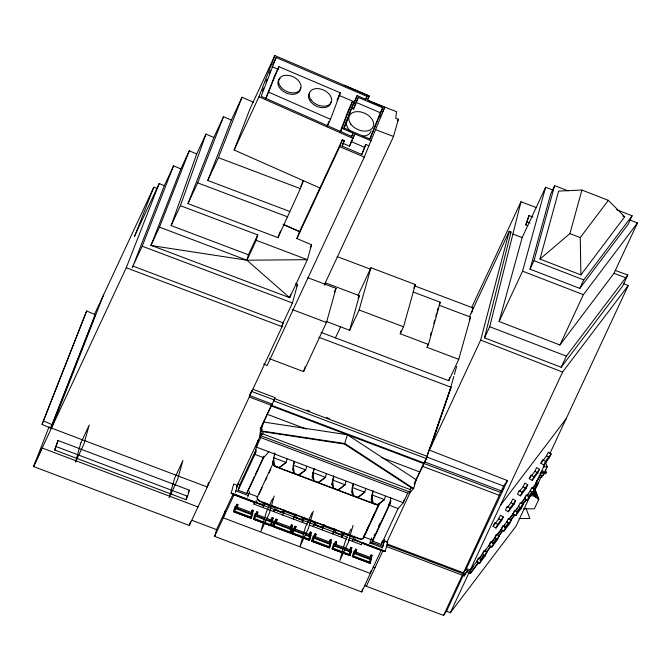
<?xml version="1.0" encoding="UTF-8"?>
<svg xmlns="http://www.w3.org/2000/svg" width="671" height="671" viewBox="0 0 671 671"><rect width="100%" height="100%" fill="white"/><g stroke="black" fill="none" stroke-linecap="round" stroke-linejoin="round"><path stroke-width="1.01" d="M259.635 437.215L260.767 427.821M268.853 451.835L263.619 457.664L254.905 454.376L256.288 447.079L260.734 437.567L260.533 435.588L262.747 433.86L263.007 431.713L261.103 430.874L263.77 421.38M287.012 459.023L286.056 462.445L281.367 466.303L278.951 467.578L274.624 465.942L272.871 462.26L274.85 452.833M326.366 473.894L325.41 477.316L320.721 481.182L318.297 482.449L313.978 480.813L312.216 477.14L313.927 468.677M346.043 481.333L345.079 484.756L340.39 488.614L337.974 489.889L333.655 488.253L331.893 484.579L333.604 476.116M385.389 496.213L384.433 499.635L379.744 503.493L377.32 504.768L373.001 503.133L371.239 499.45L372.959 490.996M404.135 499.836L403.321 502.713L398.088 508.551L389.373 505.255L390.757 497.966M257.018 446.047L258.201 440.277L256.288 447.079L403.321 502.713M274.414 455.693L274.808 453.772M293.898 464.097L294.292 462.168M313.374 472.493L314.162 468.652M332.85 480.889L333.831 476.083M352.921 486.408L353.315 484.487M372.598 493.848L373.185 490.962M615.215 270.413L627.796 275.035L622.604 286.156L561.174 367.247L484.529 337.849L511.008 231.981L509.247 231.319L469.44 316.678M484.529 337.849L489.721 326.727L520.973 201.77L536.615 207.683M429.365 450.107L480.671 340.088L509.247 231.319M629.633 219.937L637.45 222.982L613.982 273.307L559.924 344.995L499.098 321.493L522.164 237.568L545.632 187.243L553.441 190.279M499.098 321.493L522.566 271.159L545.632 187.243M616.624 209.738L632.116 215.768L628.165 224.257L579.803 288.387L530.04 269.163L550.673 194.095L554.632 185.607L568.186 190.883M530.04 269.163L533.999 260.675L554.632 185.607M539.954 259.081L558.649 191.067L581.891 190.061L608.337 200.352L624.709 216.783L580.893 274.9L539.954 259.081L569.922 233.6L581.891 190.061M54.703 450.031L58.008 440.512L189.348 490.174L187.628 496.288L186.043 499.694L54.703 450.031L58.008 440.512M248.429 254.804L171.13 225.582L180.407 205.687L257.706 234.909L248.429 254.804L246.92 260.205L289.671 297.714L307.402 259.677L311.579 244.798L296.901 238.54L299.543 231.612L342.395 139.719L344.34 140.566L342.227 146.135L361.946 154.54L365.77 144.475L368.874 145.792L384.709 107.385L367.666 100.113L369.243 95.97L274.842 55.567L250.006 108.819L234.145 150.002L320.604 188.308M150.891 245.502L246.92 260.205L256.196 240.31L257.706 234.909M186.043 499.694L187.024 496.196M49.142 426.689L33.55 466.546L189.356 525.468L190.388 521.77M208.513 482.625L207.289 487.012L51.482 428.098L103.586 294.888M251.499 390.681L251.331 391.294L274.204 399.95L260.281 429.13L262.336 429.474M362.944 543.284L381.187 550.178L361.703 591.965L214.653 536.372L216.548 529.612L232.996 494.342M225.188 511.084L223.292 517.844L370.342 573.437L371.155 570.535M347.779 537.278L231.16 493.193L233.734 483.992L237.643 485.468M290.501 294.737L289.671 297.714L151 245.284L180.843 168.941L189.297 150.799L196.695 153.994L171.13 225.582M235.32 492.531L237.97 484.152L239.706 484.806L238.18 490.249L246.886 493.546L263.619 457.664M189.356 525.468L282.055 326.668L283.12 322.877L132.925 266.085L132.195 267.821M253.261 510.438L250.946 517.156L234.59 510.975L235.815 506.597L235.06 506.311L233.516 511.587L251.373 518.339L233.516 511.587L251.373 518.339L252.925 513.063L252.17 512.787L253.261 510.438L252.229 510.052L251.139 512.392L236.846 506.991M281.359 326.643L292.397 302.982L297.597 284.437L295.718 283.64M234.59 510.975L236.905 504.257L237.937 504.651L236.913 508.299L251.214 513.701L252.229 510.052M260.281 429.13L271.31 405.217M254.905 454.376L255.928 450.744M246.886 493.546L247.398 491.726M252.95 389.281L274.875 397.567L273.86 400.914L426.437 458.595L414.15 484.026M247.691 497.203L249.528 491.717M307.209 524.252L253.999 504.156L254.502 502.353M250.946 517.156L252.17 512.787M273.189 517.97L270.866 524.688L254.51 518.498L255.735 514.129L254.98 513.843L253.437 519.119L271.302 525.871L253.437 519.119L271.302 525.871L272.845 520.595L272.09 520.31L273.189 517.97L272.158 517.584L270.547 521.744M254.51 518.498L256.825 511.788L257.857 512.183L256.834 515.823L264.458 518.708M272.871 462.26L273.374 460.449M324.957 284.873L325.51 282.885L359.346 295.676L349.65 330.266L326.081 321.359M274.171 496.028L269.373 513.139L260.977 531.155L266.337 512.023L272.527 498.754M269.482 358.708L303.56 371.591L326.458 322.491L336.028 288.362L307.788 277.693M272.158 517.584L271.134 521.233L266.37 519.429M270.866 524.688L271.604 522.063M272.896 526.039L290.761 532.791L289.159 532.724L272.728 526.408L274.271 521.141L275.026 521.417L273.793 525.796L290.157 531.977L292.472 525.267L291.44 524.873L289.838 529.042M273.793 525.796L276.116 519.077L277.148 519.471L276.125 523.12L290.417 528.522L291.44 524.873M294.259 461.245L292.539 469.7L294.301 473.382L298.629 475.009L301.044 473.743L305.733 469.876L306.689 466.454M284.244 510.463L283.489 513.164L274.523 509.775L273.676 511.587M324.261 285.016L393.533 136.465L398.356 119.253L395.714 118.255L396.586 111.68L368.413 100.767M290.157 531.977L291.139 528.48M292.472 525.267L291.382 527.607L292.137 527.892L290.585 533.16L272.728 526.408L274.271 521.141M311.344 532.397L310.254 534.737L311.009 535.022L309.457 540.298L291.591 533.546L293.143 528.27L293.898 528.555L292.665 532.925L309.029 539.115L311.344 532.397L310.312 532.011L308.71 536.171M292.665 532.925L294.988 526.215L296.02 526.601L294.997 530.249L309.289 535.659L310.312 532.011M312.216 477.14L312.98 474.414M349.65 330.266L359.111 309.977L370.946 267.763L415.357 284.554L403.523 326.769L400.243 333.789L428.417 344.441L427.058 347.36L458.738 359.337L448.773 380.7L320.948 332.38M302.319 522.415L303.669 518.8M302.395 522.432L304.508 517.307M313.282 511.126L308.484 528.236L300.088 546.253L305.448 527.121L312.082 512.904M309.029 539.115L310.01 535.617M313.953 536.137L313.198 535.852L311.646 541.128L329.511 547.88L331.055 542.604L330.308 542.319L331.399 539.979L330.367 539.593L329.276 541.933L314.984 536.523L316.075 534.183L315.043 533.797L312.72 540.507L329.084 546.697L331.399 539.979M312.72 540.507L315.043 533.797M316.075 534.183L315.051 537.832L329.344 543.242L330.367 539.593M331.893 484.579L332.405 482.759M263.577 422.051L347.393 434.741L344.525 444.059L263.007 431.713M323.598 525.334L322.835 528.043L313.869 524.647L313.022 526.467M321.988 529.855L324.16 524.739M329.084 546.697L330.065 543.191M341.665 537.295L342.512 535.475L333.546 532.086L332.699 533.906L334.754 528.74M334.426 543.879L333.68 543.594L332.128 548.87L349.994 555.622L351.537 550.346L350.79 550.061L349.557 554.439L333.202 548.249L335.517 541.539L336.548 541.925L335.525 545.573L349.826 550.983L350.849 547.335L351.881 547.721L349.557 554.439M333.202 548.249L335.517 541.539M353.281 483.556L351.57 492.011L353.323 495.693L357.651 497.328L360.067 496.054L364.756 492.195L365.712 488.773M342.764 534.577L343.267 532.774M341.749 537.303L343.862 532.187M400.243 333.789L401.09 330.778M353.047 525.385L348.249 542.503L339.845 560.511L345.213 541.388L346.982 537.597M349.247 551.495L350.849 547.335M352.376 541.338L354.456 536.188M351.092 551.696L349.994 555.622L332.128 548.87L350.161 555.244M372.053 555.345L369.729 562.063L353.374 555.882L354.598 551.503L353.852 551.218L352.3 556.494L370.166 563.246L352.3 556.494L370.166 563.246L371.709 557.97L370.962 557.685L372.053 555.345L371.021 554.959L369.931 557.299L355.63 551.898M353.374 555.882L355.697 549.163L356.72 549.557L355.697 553.198L369.998 558.607L371.021 554.959M371.239 499.45L372.002 496.733M348.492 539.853L361.342 544.735L361.845 542.931M369.788 543.409L371.633 537.924M398.088 508.551L381.354 544.424L372.648 541.128L373.663 537.496M427.058 347.36L427.905 344.34M430.438 335.299L431.285 332.279M433.827 323.237L434.665 320.218M435.798 316.2L436.645 313.189M437.207 311.176L438.054 308.157M428.417 344.441L440.26 302.227L413.051 291.944M369.729 562.063L370.962 557.685M361.703 591.965L362.508 589.071M389.373 505.255L389.885 503.443M381.354 544.424L382.378 540.792M384.022 541.74L382.361 547.653L369.989 542.982L373.034 543.401M382.16 548.09L384.81 539.702L384.055 541.329M349.742 538.025L385.154 551.411L387.729 542.21L384.257 540.893M416.339 479.06L413.68 488.555L410.342 492.22L407.775 493.151L260.734 437.567M424.777 461.547L424.349 463.074L271.772 405.393M426.437 458.595L428.87 449.914L507.435 480.587L465.691 570.115M448.773 380.7L449.62 377.689M450.694 387.595L453.806 376.506M454.376 374.485L456.632 366.425M471.612 312.988L473.03 307.947L414.359 285.771M458.738 359.337L470.572 317.123L438.893 305.146M527.758 225.666L525.812 224.928L528.991 215.584L532.883 217.052M525.812 224.928L528.991 215.584M386.244 546.429L464.273 575.928L464.525 575.013M464.273 575.928L467.486 570.316L471.143 571.994L478.725 561.996M507.435 480.587L503.594 486.047L463.435 572.816L387.209 543.996M533.663 490.199L537.236 484.848M533.739 489.511L537.941 483.33L535.877 482.483M430.539 446.341L450.929 387.209L431.034 446.534L430.539 446.341L429.289 449.016M274.875 397.567L274.506 398.616L427.083 456.297L451.046 387.251L318.8 337.253M303.56 371.591L305.271 366.668M180.407 205.687L205.972 134.099L213.839 137.488L187.964 203.623L277.979 237.651L300.365 188.635L303.393 180.684L300.742 186.37M327.012 126.458L328.84 121.56M327.129 126.593L330.526 119.312L340.407 92.858L278.893 66.681L274.649 75.781L265.38 99.442M134.51 236.2L159.203 183.51L164.311 185.716L132.925 266.085L142.202 246.19L173.588 165.812L180.843 168.941M277.979 237.651L280.503 231.009M340.163 131.801L348.241 110.556L352.485 101.455L354.556 102.336L357.106 95.617L365.93 99.375L367.045 96.423L276.116 57.505L272.72 64.785M340.507 132.128L352.485 101.455M343.728 128.245L347.721 117.735M348.45 115.831L350.992 109.138M353.659 103.233L351.352 108.182L353.424 109.071L355.731 104.114L353.659 103.233L344.215 128.069L370.023 139.073L382.671 107.796L358.289 97.396L355.982 102.353L380.365 112.745L382.671 107.796M353.424 109.071L355.613 103.309M355.731 104.114L358.289 97.396M296.901 238.54L339.752 146.647L342.395 139.719M341.984 146.135L344.34 140.566M342.202 128.488L353.089 133.126L351.814 136.481L261.17 96.322L276.116 57.505M343.04 143.359L349.482 146.186L354.825 133.873L371.18 140.843M349.482 146.186L354.825 133.873M361.686 154.582L365.77 144.475M234.145 150.002L258.981 96.75L274.842 55.567M262.529 90.87L263.644 87.951M265.892 82.13L267.008 79.22M269.256 73.399L270.371 70.489M42.047 424.407L86.668 310.975L95.24 314.674L52.204 424.701L50.619 428.106L42.047 424.407L86.668 310.975M50.619 428.106L95.24 314.674M134.645 236.175L153.793 187.209L157.702 188.685M33.55 466.546L126.249 267.754L159.203 183.51M151 245.284L159.463 227.142L189.297 150.799M187.964 203.623L197.651 182.847L223.527 116.712L231.369 120.101L207.758 180.474L289.721 211.457M207.758 180.474L218.402 157.651L242.013 97.278L253.529 102.244M265.917 98.603L278.893 66.681M369.637 139.283L380.365 112.745M263.669 363.934L267.117 365.51L364.303 157.106L368.874 145.792M94.401 314.582L153.793 187.209M164.311 185.716L173.588 165.812M33.651 466.597L42.189 448.018L197.995 506.94M196.695 153.994L205.972 134.099M213.839 137.488L223.527 116.712M231.369 120.101L242.013 97.278M337.01 100.147L340.407 92.858M354.137 101.992L357.106 95.617M365.351 100.063L367.045 96.423M367.507 99.694L369.243 95.97L344.24 85.309M351.394 136.775L353.089 133.126M188.157 492.724L189.348 490.174M310.279 247.582L311.579 244.798M296.716 286.324L297.597 284.437M250.937 392.132L249.377 395.479L272.258 404.127L271.269 405.301L249.344 397.014M379.937 117.626L381.237 114.833M382.109 112.971L384.709 107.385M397.475 121.149L398.356 119.253M324.655 284.722L325.51 282.885M255.408 502.906L232.384 494.2L232.694 493.537L255.718 502.243M236.427 486.995L261.413 433.399M236.46 487.398L237.97 484.152M214.653 536.372L234.137 494.586L232.384 494.2M239.706 484.806L255.995 449.872M238.18 490.249L256.137 451.734M334.309 292.053L336.028 288.362M235.815 506.597L236.905 504.257M237.207 506.211L237.937 504.651M247.339 491.768L254.334 476.779M255.206 474.9L263.946 456.154M253.999 504.156L254.846 502.336L263.812 505.724M273.105 463.292A3.825 2.583 25 0 0 276.024 466.873L375.433 504.458A3.825 2.583 25 0 0 379.618 503.552L363.531 538.05A3.825 2.583 25 0 1 359.346 538.956L259.937 501.38A3.825 2.583 25 0 1 257.018 497.79L273.105 463.292L274.078 465.246L276.116 466.664L375.466 504.223L377.832 504.466L379.123 503.619L371.298 520.402M259.09 494.183L262.135 487.658M265.607 480.201L266.915 477.4M269.088 472.736L270.832 469.012M335.458 337.865L340.6 326.844M255.735 514.129L256.825 511.788M358.113 295.282L370.946 267.763M257.857 512.183L256.767 514.523L271.059 519.924M358.062 298.436L359.346 295.676M264.038 504.407L264.894 502.587M262.965 507.544L264.693 503.896L275.295 507.897L273.592 511.545M275.026 521.417L276.116 519.077M277.148 519.471L276.058 521.812L290.35 527.213M283.749 511.856L284.596 510.035M282.642 514.984L284.403 511.344L294.997 515.353L293.302 518.993L294.192 517.207L303.166 520.604M294.351 515.865L295.198 514.036M293.143 528.27L291.591 533.546L309.457 540.298L311.009 535.022M293.898 528.555L294.988 526.215M296.02 526.601L294.93 528.949L309.222 534.351M303.015 520.21L304.29 517.475M413.722 288.069L415.357 284.554M312.988 526.433L314.691 522.793L304.089 518.792M323.095 526.727L323.942 524.907M439.237 304.416L440.26 302.227M331.055 542.604L329.511 547.88L311.646 541.128L329.687 547.502M336.548 541.925L335.458 544.265L349.759 549.675M342.789 534.175L343.644 532.355M347.863 535.701L350.958 529.067M353.391 538.184L354.238 536.364M371.071 502.168L371.944 500.298M351.151 549.281L351.881 547.721M354.598 551.503L355.697 549.163M355.999 551.117L356.72 549.557M363.472 537.186L369.125 525.066M361.744 538.964L363.196 537.924L365.804 532.329M366.676 530.467L374.502 513.684M376.674 509.021L379.283 503.426M471.487 307.897L520.973 201.77M361.342 544.735L362.189 542.914L353.223 539.526M469.272 319.908L470.572 317.123M510.128 233.885L511.008 231.981M374.175 535.684L375.055 533.797M378.578 526.24L379.895 523.414M388.257 505.473L389.138 503.585M372.673 540.256L391.025 500.893M372.648 541.128L390.195 503.493M450.417 388.601L451.046 387.251M403.338 502.671L407.775 493.151M366.358 586.253L382.898 550.79M386.672 542.696L410.719 491.13M415.055 481.828L423.879 462.898M362.063 543.225L383.133 551.193L383.443 550.53L385.154 551.411M579.803 288.387L583.753 279.899L632.116 215.768M559.924 344.995L583.393 294.661L637.45 222.982M364.512 585.557L443.556 615.433L462.722 574.334M443.556 615.433L446.525 611.214L463.51 574.787M561.174 367.247L566.366 356.133L627.796 275.035M464.349 575.282L465.053 573.764M465.229 573.512L464.525 575.03L467.486 570.316M446.525 611.214L450.358 612.715L469.524 571.617M463.418 572.833L466.395 568.597L470.237 570.09L562.575 372.07L628.257 285.527L623.468 283.573M478.649 562.684L470.43 573.512L469.172 572.766L469.885 571.247M470.43 573.512L471.143 571.994M493.093 526.316L494.787 522.675L497.689 524.395L503.325 516.964L500.432 515.244L498.729 518.884L493.093 526.316L495.995 528.035L501.631 520.604L503.325 516.964M481.233 559.681L478.331 557.97L476.636 561.61L479.53 563.33L481.233 559.681L486.869 552.25L483.976 550.539L482.273 554.179L485.175 555.89L486.869 552.25M495.995 528.035L497.689 524.395M507.318 507.57L511.076 502.613L512.778 498.972L515.68 500.692L513.978 504.332L508.341 511.763L505.439 510.052L507.133 506.404L510.035 508.123L515.68 500.692M493.579 543.418L490.677 541.698L488.983 545.338L491.885 547.058L493.579 543.418L499.224 535.986L496.322 534.267L494.619 537.907L497.521 539.627L499.224 535.986M508.341 511.763L510.035 508.123M519.388 491.667L523.145 486.71L524.848 483.07L527.75 484.789L526.047 488.429L520.411 495.861L517.509 494.15L519.203 490.501L522.105 492.22L527.75 484.789M505.649 527.515L502.747 525.796L501.052 529.436L503.955 531.155L505.649 527.515L511.294 520.084L508.392 518.364L506.689 522.004L509.591 523.724L511.294 520.084M520.411 495.861L522.105 492.22M529.268 478.649L530.971 475.001L533.873 476.72L539.509 469.289L536.607 467.57L534.913 471.21L529.268 478.649L532.17 480.361L537.815 472.929L539.509 469.289M517.416 512.015L514.514 510.296L512.812 513.936L515.714 515.655L517.416 512.015L523.053 504.584L520.151 502.864L518.457 506.504L521.359 508.224L523.053 504.584M532.17 480.361L533.873 476.72M540.927 463.292L542.621 459.652L545.523 461.371L551.159 453.94L548.266 452.22L546.563 455.861L540.927 463.292L543.82 465.011L549.465 457.58L551.159 453.94M529.067 496.657L526.165 494.946L524.47 498.587L527.364 500.306L529.067 496.657L534.703 489.226L531.809 487.515L530.107 491.155L533.009 492.875L534.703 489.226L538.31 498.62L537.991 499.299L538.83 499.299L535.248 489.864M543.82 465.011L545.523 461.371M530.853 494.418L516.041 526.173L450.358 612.715M546.865 460.071L535.206 485.074L532.682 488.404M549.935 453.495L628.257 285.527M536.825 486.03L537.941 483.33M534.267 491.625L541.271 476.611M534.292 490.275L535.03 492.229L534.049 494.334L531.365 494.342M539.341 477.182L541.774 477.173L544.215 473.315M545.464 462.176L547.234 466.848L545.171 471.268L541.136 471.277M534.007 492.631L535.433 496.406L534.334 496.414L534.611 495.819L530.719 495.827M545.364 469.574L546.446 472.443L545.833 473.751L539.937 473.76M535.433 496.406L535.122 497.077L536.054 497.077L534.628 493.302M536.054 497.077L535.827 497.572L537.664 497.563L534.452 489.075M537.664 497.563L537.169 498.628L538.31 498.62M538.83 499.299L534.393 508.811L523.682 508.828M536.397 481.661L539.526 476.704L536.213 482.348M503.829 488.32L500.868 492.539L423.669 463.351M580.893 274.9L580.256 237.593L608.337 200.352M500.457 505.28L566.139 418.738M470.237 570.09L477.182 560.939M478.448 559.279L483.497 552.619M484.764 550.958L502.445 527.658M503.56 526.131L507.494 520.998M508.761 519.337L518.868 506.018M520.763 503.527L525.812 496.867M526.978 495.282L530.862 490.216M532.128 488.547L535.919 483.556L537.538 484.512M470.79 569.947L473.315 566.618M479.631 558.297L482.793 554.137M484.688 551.646L485.947 549.977M488.471 546.647L489.738 544.986M491.633 542.487L494.158 539.157M497.949 534.166L501.74 529.176M503.627 526.676L504.894 525.016M509.943 518.356L513.105 514.196M516.259 510.035L517.526 508.375M521.317 503.376L525.108 498.385M526.995 495.894L528.262 494.225M479.991 560.327L483.783 555.328M486.316 551.998L490.744 546.169M492.64 543.669L496.431 538.67M498.327 536.171L502.755 530.333M504.651 527.834L508.45 522.835M510.346 520.335L514.766 514.506M516.67 512.007L520.461 507.008M522.357 504.508L526.148 499.509M528.052 497.01L531.843 492.011M486.24 552.686L491.298 546.018M498.888 536.02L503.309 530.191M510.27 521.023L514.691 515.194M521.652 506.026L526.71 499.358M479.53 563.33L485.175 555.89M491.885 547.058L497.521 539.627M503.955 531.155L509.591 523.724M515.714 515.655L521.359 508.224M527.364 500.306L533.009 492.875M409.889 489.478L411.398 487.817L413.68 488.555L344.928 443.565L261.103 430.874L260.533 435.588L410.342 492.22L409.889 489.478L262.747 433.86M278.951 467.578L286.056 462.445L273.491 457.689L274.624 465.942M298.629 475.009L305.733 469.876L293.168 465.129L294.301 473.382M318.297 482.449L325.41 477.316L312.837 472.569L313.978 480.813M337.974 489.889L345.079 484.756L332.514 480.008L333.655 488.253M357.651 497.328L364.756 492.195L352.191 487.44L353.323 495.693M377.32 504.768L384.433 499.635L371.868 494.879L373.001 503.133M386.84 542.319L387.729 542.21M543.2 466.857L547.234 466.848M540.541 472.451L546.446 472.443M539.157 475.521L543.191 475.513M533.185 492.086L533.47 492.086A1.803 1.216 25 0 0 534.326 490.761M532.346 492.237L535.03 492.229M519.161 518.532L529.872 518.507L525.938 508.132M231.16 493.193L232.694 493.537M360.621 539.014L271.713 505.582M375.525 129.662L393.533 136.465M527.213 221.925L530.132 223.024M512.896 234.062L522.164 237.568M613.982 273.307L625.741 277.752M218.402 157.651L300.365 188.635M197.651 182.847L287.666 216.876M337.119 256.574L370.358 269.138M256.196 240.31L307.402 259.677L246.92 260.205L159.463 227.142M359.111 309.977L403.523 326.769M142.202 246.19L292.397 302.982M292.38 309.608L326.458 322.491M126.249 267.754L282.055 326.668M306.974 410.149L309.91 411.256M326.534 417.538L329.469 418.645M503.594 486.047L426.873 457.043L424.6 461.908L501.329 490.912M271.109 405.905L423.686 463.586M422.327 466.219L499.526 495.399M267.209 414.275L306.328 429.063M381.64 457.53L419.786 471.948M386.949 544.911L464.978 574.41M248.723 493.395L257.832 496.842M363.481 536.775L371.751 539.903M236.075 490.904L248.446 495.584M370.543 541.791L382.915 546.462M269.767 504.844L260.029 501.162L257.463 498.813M323.741 526.215L334.343 530.224M343.443 533.663L348.257 535.483M350.187 536.213L354.045 537.672M318.44 526.03L319.153 526.299A4.395 2.969 25 0 0 321.854 526.232M338.117 533.462L338.83 533.73A4.395 2.969 25 0 0 340.264 533.898M358.507 541.17L357.081 540.633A4.395 2.969 25 0 1 354.934 538.729M362.374 542.562L368.245 544.785M369.218 545.154L383.443 550.53M235.093 494.946L246.509 499.266M247.49 499.635L254.334 502.227M309.138 524.982L346.563 539.132M235.68 508.626L252.036 514.816M255.601 516.158L271.956 522.348M274.892 523.455L291.248 529.637M293.764 530.585L303.384 534.225M305.305 534.955L310.119 536.775M313.818 538.167L330.174 544.349M334.292 545.909L342.956 549.188M344.877 549.91L350.656 552.09M354.464 553.533L370.828 559.723M291.768 533.168L309.633 539.929M56.289 446.626L187.628 496.288M373.16 567.02L374.997 567.716M191.856 520.285L216.548 529.612M489.721 326.727L566.366 356.133M569.922 233.6L580.256 237.593M533.999 260.675L583.753 279.899M522.566 271.159L583.393 294.661M622.772 216.028L624.709 216.783M480.671 340.088L562.575 372.07M466.773 571.835L469.172 572.766M351.218 141.606L364.47 147.259M339.752 146.647L364.303 157.106M271.864 66.605L278.566 69.474M338.872 95.282L354.187 101.841M43.632 421.002L52.204 424.701M283.942 224.768L299.543 231.612M268.886 92.229L330.526 119.312M258.981 96.75L353.089 138.444M283.061 224.273L300.272 231.906M381.833 550.514L383.133 551.193M546.563 455.861L549.465 457.58M534.913 471.21L537.815 472.929M523.145 486.71L526.047 488.429M511.076 502.613L513.978 504.332M498.729 518.884L501.631 520.604M347.393 434.741L416.154 479.731M344.525 444.059L411.398 487.817M534.393 493.797L535.466 496.624M533.688 493.302L534.762 496.137M533.621 494.527L534.334 496.414M330.979 101.64A11.843 8.002 25 0 1 317.073 106.454A11.843 8.002 25 0 1 309.625 92.841M300.382 87.591A11.843 8.002 25 0 1 286.014 92.933A11.843 8.002 25 0 1 280.059 78.499M371.113 130.946A13.093 8.849 25 0 1 362.927 136.07M350.715 131.457A13.093 8.849 25 0 1 346.697 121.711M346.949 120.99A13.093 8.849 25 0 1 347.737 119.648M342.487 533.068A4.395 2.969 25 0 1 341.531 533.663M337.404 533.193A4.395 2.969 25 0 1 334.787 530.157M317.735 525.762A4.395 2.969 25 0 1 315.11 522.726M303.133 518.197A4.395 2.969 25 0 1 299.476 518.859L298.058 518.322A4.395 2.969 25 0 1 295.441 515.286M283.464 510.757A4.395 2.969 25 0 1 279.807 511.419L278.381 510.883A4.395 2.969 25 0 1 276.234 508.979M263.787 503.317A4.395 2.969 25 0 1 260.13 503.98L258.704 503.443A4.395 2.969 25 0 1 256.087 500.407M80.814 443.061L75.446 462.185L83.85 444.177L89.209 425.045L80.814 443.061M174.527 478.498L169.159 497.622L177.563 479.614L182.923 460.482L174.527 478.498M311.076 99.929A11.843 8.002 25 0 0 330.526 103.435A11.843 8.002 25 0 0 319.664 88.815A11.843 8.002 25 0 0 311.076 99.929M280.495 86.618A11.843 8.002 25 0 0 299.945 90.124A11.843 8.002 25 0 0 289.084 75.504A11.843 8.002 25 0 0 280.495 86.618M350.883 124.177A13.093 8.849 25 0 0 372.388 128.06A13.093 8.849 25 0 0 360.377 111.889A13.093 8.849 25 0 0 350.883 124.177"/></g></svg>
